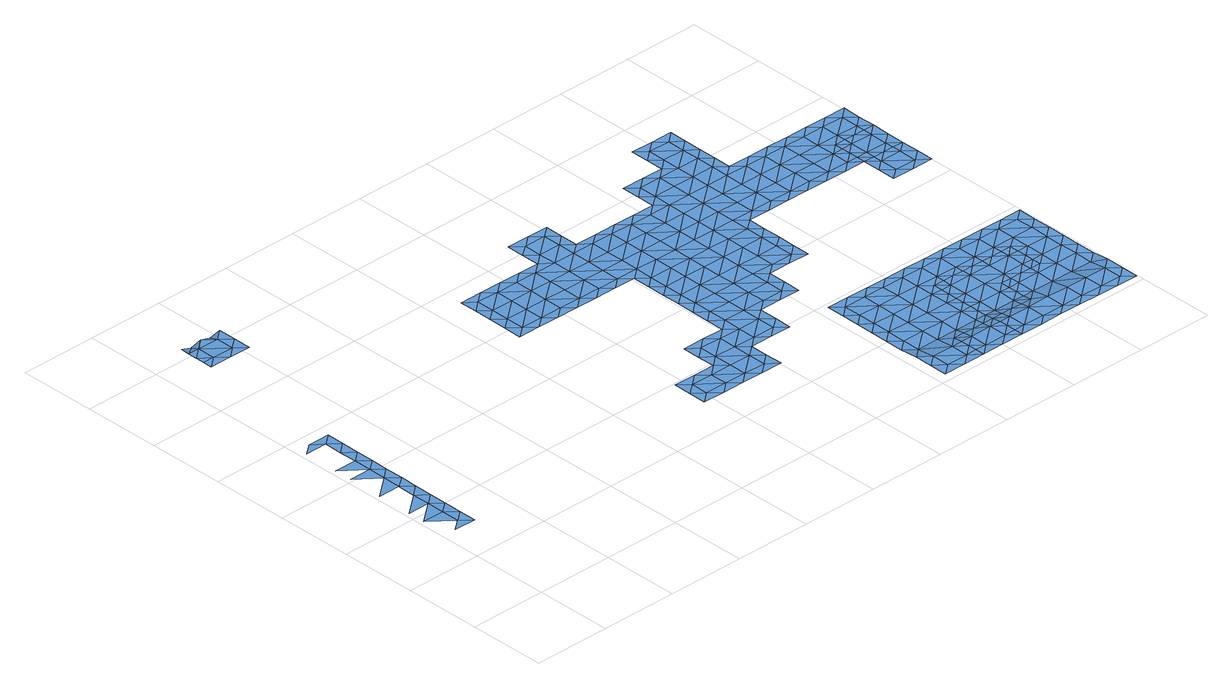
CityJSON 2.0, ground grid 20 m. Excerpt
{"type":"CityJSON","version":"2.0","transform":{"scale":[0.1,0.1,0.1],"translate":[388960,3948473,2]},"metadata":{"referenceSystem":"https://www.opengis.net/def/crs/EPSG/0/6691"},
"CityObjects":{
"waterbody1":{"type":"WaterBody","attributes":{"name":"10","class":"1140","function":"1","WaterBodyRiverFloodingRiskAttribute.description":"1","WaterBodyRiverFloodingRiskAttribute.rank":"2","WaterBodyRiverFloodingRiskAttribute.adminType":"2","WaterBodyRiverFloodingRiskAttribute.scale":"L2"},"geometry":[{"type":"MultiSurface","lod":"1","boundaries":[[[0,1,2]],[[3,4,1]],[[4,3,5]],[[1,6,3]],[[7,8,5]],[[6,1,0]],[[9,3,6]],[[5,3,9]],[[10,7,5]],[[11,12,13]],[[5,9,10]],[[10,14,7]],[[7,14,12]],[[15,13,16]],[[17,13,12]],[[17,12,14]],[[18,16,19]],[[20,13,17]],[[16,13,20]],[[19,16,21]],[[16,20,21]],[[22,23,24]],[[25,26,19]],[[19,21,25]],[[25,27,26]],[[26,27,24]],[[28,22,24]],[[24,27,28]]]}]},
"waterbody2":{"type":"WaterBody","attributes":{"name":"10","class":"1140","function":"1","WaterBodyRiverFloodingRiskAttribute.description":"1","WaterBodyRiverFloodingRiskAttribute.rank":"2","WaterBodyRiverFloodingRiskAttribute.adminType":"2","WaterBodyRiverFloodingRiskAttribute.scale":"L2"},"geometry":[{"type":"MultiSurface","lod":"1","boundaries":[[[29,30,31]],[[32,33,34]],[[35,36,37]],[[31,38,39]],[[32,40,33]],[[41,42,38]],[[33,38,36]],[[41,38,40]],[[31,36,38]],[[42,41,43]],[[44,31,30]],[[36,31,44]],[[31,39,29]],[[42,39,38]],[[40,38,33]],[[36,35,33]],[[34,33,35]],[[37,36,44]]]}]},
"waterbody3":{"type":"WaterBody","attributes":{"name":"10","class":"1140","function":"1","WaterBodyRiverFloodingRiskAttribute.description":"1","WaterBodyRiverFloodingRiskAttribute.rank":"1","WaterBodyRiverFloodingRiskAttribute.adminType":"2","WaterBodyRiverFloodingRiskAttribute.scale":"L2"},"geometry":[{"type":"MultiSurface","lod":"1","boundaries":[[[45,46,47]],[[45,48,49]],[[46,50,47]],[[48,45,47]],[[51,52,53]],[[48,54,49]],[[50,55,47]],[[53,56,51]],[[48,47,55]],[[57,52,58]],[[52,51,58]],[[58,59,57]],[[48,60,54]],[[61,57,59]],[[60,48,55]],[[50,62,55]],[[61,63,64]],[[65,51,56]],[[61,59,63]],[[58,51,66]],[[58,67,59]],[[68,54,60]],[[69,65,56]],[[62,70,55]],[[66,51,65]],[[71,64,63]],[[59,72,63]],[[60,55,70]],[[58,66,67]],[[60,73,68]],[[63,72,71]],[[62,74,70]],[[60,70,73]],[[59,67,72]],[[65,69,75]],[[66,65,76]],[[66,77,67]],[[78,68,79]],[[68,73,79]],[[74,80,70]],[[76,65,75]],[[76,77,66]],[[67,77,72]],[[69,81,75]],[[82,78,83]],[[78,79,83]],[[71,72,84]],[[73,85,79]],[[73,70,85]],[[86,84,72]],[[83,87,82]],[[88,80,74]],[[85,70,80]],[[81,89,75]],[[79,90,83]],[[72,77,86]],[[76,75,89]],[[79,85,91]],[[76,92,77]],[[86,93,84]],[[94,80,88]],[[85,80,94]],[[79,91,90]],[[87,83,90]],[[95,91,85]],[[81,96,89]],[[76,89,97]],[[77,98,86]],[[85,94,95]],[[76,97,92]],[[90,99,87]],[[95,100,91]],[[98,77,92]],[[86,98,93]],[[89,96,101]],[[102,99,90]],[[97,103,92]],[[90,91,102]],[[97,89,103]],[[102,91,100]],[[103,89,101]],[[104,93,98]],[[95,105,100]],[[92,106,98]],[[96,107,101]],[[108,109,99]],[[102,108,99]],[[110,104,98]],[[92,103,106]],[[108,111,109]],[[109,111,112]],[[98,106,110]],[[100,105,113]],[[103,101,114]],[[102,115,108]],[[101,107,114]],[[111,116,112]],[[112,116,117]],[[103,118,106]],[[102,100,115]],[[115,100,113]],[[119,104,120]],[[104,110,120]],[[108,121,111]],[[105,122,113]],[[117,123,124]],[[115,121,108]],[[107,125,114]],[[103,114,118]],[[106,126,110]],[[127,119,120]],[[117,116,123]],[[128,119,127]],[[129,126,106]],[[111,130,116]],[[123,131,124]],[[129,106,118]],[[121,130,111]],[[132,115,113]],[[133,124,131]],[[125,134,114]],[[113,122,132]],[[131,135,133]],[[133,135,125]],[[130,136,116]],[[137,121,115]],[[120,110,138]],[[128,127,139]],[[118,114,134]],[[115,132,137]],[[118,140,129]],[[110,126,138]],[[123,116,141]],[[123,142,131]],[[127,120,143]],[[125,135,134]],[[141,116,136]],[[137,144,121]],[[127,143,139]],[[120,138,143]],[[121,145,130]],[[131,146,135]],[[118,134,140]],[[129,147,126]],[[142,123,141]],[[142,146,131]],[[130,145,136]],[[138,126,148]],[[129,140,149]],[[150,144,137]],[[151,143,138]],[[148,151,138]],[[152,141,136]],[[146,153,135]],[[121,144,145]],[[129,149,147]],[[145,152,136]],[[148,126,147]],[[134,135,153]],[[139,143,154]],[[141,155,142]],[[143,151,154]],[[140,134,156]],[[140,157,149]],[[158,155,141]],[[156,134,153]],[[159,148,147]],[[158,141,152]],[[142,160,146]],[[149,161,147]],[[145,144,162]],[[155,160,142]],[[144,150,162]],[[160,153,146]],[[157,140,156]],[[161,159,147]],[[152,145,163]],[[149,157,161]],[[150,164,162]],[[145,162,163]],[[163,165,152]],[[156,153,166]],[[166,153,160]],[[158,152,167]],[[158,168,155]],[[156,169,157]],[[161,170,159]],[[167,152,165]],[[167,168,158]],[[171,162,164]],[[172,169,156]],[[163,162,171]],[[155,168,160]],[[156,166,172]],[[157,173,161]],[[163,174,165]],[[175,166,160]],[[163,171,174]],[[168,175,160]],[[174,176,165]],[[161,173,170]],[[157,169,173]],[[175,177,166]],[[167,165,176]],[[172,178,169]],[[167,179,168]],[[172,166,178]],[[173,180,170]],[[181,176,174]],[[182,179,167]],[[178,166,177]],[[169,183,173]],[[167,176,182]],[[168,184,175]],[[178,183,169]],[[168,179,184]],[[180,173,185]],[[177,175,186]],[[173,183,185]],[[182,176,187]],[[186,175,184]],[[176,181,187]],[[182,188,179]],[[178,177,189]],[[178,190,183]],[[191,187,181]],[[192,188,182]],[[189,177,186]],[[193,180,185]],[[179,188,184]],[[182,187,192]],[[183,194,185]],[[184,195,186]],[[178,189,190]],[[187,196,192]],[[196,187,191]],[[194,183,190]],[[195,184,188]],[[193,185,194]],[[197,188,192]],[[196,197,192]],[[198,199,193]],[[186,195,200]],[[189,186,201]],[[189,202,190]],[[203,195,188]],[[193,194,198]],[[201,186,200]],[[201,202,189]],[[203,188,197]],[[204,205,199]],[[190,202,194]],[[206,200,195]],[[199,198,204]],[[206,195,203]],[[194,207,198]],[[206,208,200]],[[207,194,202]],[[198,209,204]],[[205,204,210]],[[201,200,208]],[[201,211,202]],[[198,207,212]],[[213,208,206]],[[209,198,212]],[[210,204,209]],[[201,208,211]],[[211,214,202]],[[202,215,207]],[[207,216,212]],[[202,214,215]],[[217,208,213]],[[210,209,218]],[[209,212,216]],[[211,219,214]],[[207,215,216]],[[211,208,219]],[[220,217,213]],[[219,208,217]],[[221,209,216]],[[218,209,221]],[[219,222,214]],[[214,223,215]],[[224,225,218]],[[224,218,221]],[[226,227,225]],[[214,222,223]],[[228,217,220]],[[216,215,229]],[[219,217,228]],[[225,224,226]],[[229,215,223]],[[229,230,216]],[[219,231,222]],[[221,216,230]],[[221,232,224]],[[233,228,220]],[[224,232,226]],[[219,228,234]],[[222,235,223]],[[227,226,236]],[[231,219,234]],[[232,221,230]],[[229,223,237]],[[238,230,229]],[[237,238,229]],[[235,222,231]],[[233,239,228]],[[237,223,235]],[[236,226,240]],[[226,232,240]],[[241,232,230]],[[238,241,230]],[[234,228,242]],[[234,243,231]],[[244,239,233]],[[242,228,239]],[[245,237,235]],[[246,236,240]],[[247,232,241]],[[240,232,247]],[[231,248,235]],[[247,246,240]],[[234,242,243]],[[248,231,243]],[[245,235,248]],[[249,239,244]],[[242,239,249]],[[242,250,243]],[[248,251,245]],[[242,249,250]],[[250,252,243]],[[243,253,248]],[[249,244,254]],[[243,252,253]],[[251,248,253]],[[249,254,255]],[[250,256,252]],[[250,249,256]],[[257,255,254]],[[256,249,255]],[[258,251,253]],[[252,259,253]],[[252,256,259]],[[260,255,257]],[[253,261,258]],[[256,255,262]],[[261,253,259]],[[262,255,260]],[[263,259,256]],[[264,263,256]],[[256,262,264]],[[265,258,261]],[[266,259,263]],[[259,267,261]],[[268,266,263]],[[259,266,267]],[[265,261,267]],[[268,269,266]],[[270,266,269]],[[266,271,267]],[[265,267,272]],[[273,270,269]],[[267,271,272]],[[266,270,271]],[[273,274,270]],[[270,275,271]],[[275,270,274]],[[272,271,276]],[[275,276,271]]]}]},
"waterbody4":{"type":"WaterBody","attributes":{"name":"10","class":"1140","function":"1","WaterBodyRiverFloodingRiskAttribute.description":"1","WaterBodyRiverFloodingRiskAttribute.rank":"2","WaterBodyRiverFloodingRiskAttribute.adminType":"2","WaterBodyRiverFloodingRiskAttribute.scale":"L2"},"geometry":[{"type":"MultiSurface","lod":"1","boundaries":[[[277,278,279]],[[280,281,282]],[[283,284,285]],[[281,280,286]],[[287,288,279]],[[289,290,291]],[[292,282,281]],[[288,291,279]],[[283,293,284]],[[284,291,281]],[[286,284,281]],[[284,279,291]],[[288,289,291]],[[291,292,281]],[[279,284,293]],[[290,292,291]],[[294,285,284]],[[279,293,277]],[[284,286,294]],[[278,287,279]]]}]},
"waterbody5":{"type":"WaterBody","attributes":{"name":"10","class":"1140","function":"1","WaterBodyRiverFloodingRiskAttribute.description":"1","WaterBodyRiverFloodingRiskAttribute.rank":"1","WaterBodyRiverFloodingRiskAttribute.adminType":"2","WaterBodyRiverFloodingRiskAttribute.scale":"L2"},"geometry":[{"type":"MultiSurface","lod":"1","boundaries":[[[295,296,297]],[[298,282,299]],[[300,301,302]],[[303,304,305]],[[306,296,307]],[[308,309,310]],[[311,312,313]],[[314,315,304]],[[316,317,318]],[[319,320,321]],[[314,318,322]],[[323,324,325]],[[326,310,327]],[[303,314,304]],[[328,329,330]],[[331,295,332]],[[309,333,310]],[[334,326,300]],[[335,336,337]],[[338,320,339]],[[340,311,341]],[[319,321,342]],[[343,296,306]],[[344,345,346]],[[321,320,347]],[[319,306,348]],[[349,350,351]],[[339,352,353]],[[297,296,330]],[[333,354,355]],[[356,357,358]],[[359,301,357]],[[315,314,322]],[[334,308,310]],[[360,361,362]],[[293,283,363]],[[364,365,363]],[[330,366,297]],[[324,313,325]],[[367,368,369]],[[370,341,324]],[[305,338,371]],[[362,372,360]],[[316,314,303]],[[373,374,375]],[[376,377,378]],[[366,358,301]],[[374,348,306]],[[379,380,364]],[[381,367,327]],[[382,345,344]],[[343,342,383]],[[362,337,384]],[[385,336,344]],[[305,304,338]],[[343,386,387]],[[385,388,389]],[[295,297,390]],[[326,327,369]],[[344,391,385]],[[286,298,346]],[[339,320,319]],[[283,392,363]],[[361,393,362]],[[327,367,369]],[[336,394,337]],[[357,301,358]],[[336,395,394]],[[377,375,378]],[[348,374,352]],[[306,319,342]],[[352,339,348]],[[307,295,331]],[[327,310,333]],[[396,375,397]],[[396,398,373]],[[399,400,401]],[[402,403,404]],[[289,322,290]],[[405,372,384]],[[370,324,406]],[[346,345,407]],[[406,400,354]],[[408,386,383]],[[307,331,378]],[[394,384,337]],[[370,389,341]],[[306,342,343]],[[341,311,313]],[[352,374,373]],[[400,355,354]],[[294,346,285]],[[395,370,394]],[[344,336,335]],[[371,338,339]],[[401,400,409]],[[318,410,322]],[[406,324,409]],[[379,364,411]],[[399,381,355]],[[342,364,383]],[[387,412,343]],[[413,385,391]],[[398,353,352]],[[371,339,353]],[[280,282,298]],[[368,349,369]],[[348,339,319]],[[403,414,351]],[[414,300,326]],[[414,402,300]],[[298,299,391]],[[287,278,315]],[[293,363,365]],[[415,366,416]],[[389,388,340]],[[402,301,300]],[[417,402,404]],[[418,335,337]],[[338,304,320]],[[383,364,380]],[[331,376,378]],[[380,408,383]],[[332,295,390]],[[363,411,364]],[[304,315,347]],[[349,368,350]],[[315,288,287]],[[354,419,384]],[[346,407,285]],[[412,330,296]],[[418,337,393]],[[310,326,334]],[[420,300,302]],[[401,409,323]],[[421,419,333]],[[390,297,415]],[[365,364,321]],[[417,416,366]],[[358,366,330]],[[369,414,326]],[[318,317,410]],[[331,332,376]],[[370,395,389]],[[359,302,301]],[[392,411,363]],[[327,355,381]],[[307,378,374]],[[402,417,301]],[[347,315,278]],[[296,295,307]],[[313,312,325]],[[342,321,364]],[[369,349,414]],[[397,375,377]],[[400,406,409]],[[356,358,329]],[[384,372,362]],[[392,283,285]],[[306,307,374]],[[398,352,373]],[[403,402,414]],[[327,333,355]],[[405,384,419]],[[315,322,288]],[[322,289,288]],[[294,286,346]],[[298,286,280]],[[417,404,416]],[[324,341,313]],[[386,343,383]],[[394,354,384]],[[417,366,301]],[[277,365,278]],[[277,293,365]],[[322,410,290]],[[385,395,336]],[[344,346,298]],[[385,413,388]],[[344,335,382]],[[396,373,375]],[[330,412,328]],[[389,340,341]],[[395,385,389]],[[337,362,393]],[[320,304,347]],[[349,351,414]],[[399,355,400]],[[354,333,419]],[[370,406,394]],[[324,323,409]],[[329,358,330]],[[413,391,299]],[[394,406,354]],[[318,314,316]],[[420,334,300]],[[309,421,333]],[[344,298,391]],[[347,278,365]],[[378,375,374]],[[347,365,321]],[[343,412,296]],[[415,297,366]],[[422,361,360]]]}]},
"waterbody6":{"type":"WaterBody","attributes":{"name":"10","class":"1140","function":"1","WaterBodyRiverFloodingRiskAttribute.description":"1","WaterBodyRiverFloodingRiskAttribute.rank":"2","WaterBodyRiverFloodingRiskAttribute.adminType":"2","WaterBodyRiverFloodingRiskAttribute.scale":"L2"},"geometry":[{"type":"MultiSurface","lod":"1","boundaries":[[[423,424,422]],[[425,423,426]],[[425,427,423]],[[423,422,426]],[[428,429,309]],[[359,357,430]],[[405,421,429]],[[431,411,432]],[[361,422,424]],[[412,387,433]],[[302,359,430]],[[420,428,334]],[[408,380,427]],[[423,431,424]],[[360,372,426]],[[405,429,372]],[[405,419,421]],[[426,422,360]],[[420,302,428]],[[372,429,426]],[[392,432,411]],[[382,335,434]],[[421,309,429]],[[425,329,433]],[[407,345,432]],[[428,302,430]],[[356,329,425]],[[392,407,432]],[[427,431,423]],[[431,432,424]],[[379,411,431]],[[285,407,392]],[[387,386,433]],[[335,418,434]],[[433,427,425]],[[432,434,424]],[[433,329,328]],[[431,427,380]],[[428,309,308]],[[428,426,429]],[[425,357,356]],[[328,412,433]],[[380,379,431]],[[430,425,426]],[[426,428,430]],[[427,386,408]],[[393,361,424]],[[308,334,428]],[[418,393,434]],[[382,434,345]],[[434,393,424]],[[386,427,433]],[[345,434,432]],[[430,357,425]]]}]},
"waterbody7":{"type":"WaterBody","attributes":{"name":"10","class":"1140","function":"1","WaterBodyRiverFloodingRiskAttribute.description":"1","WaterBodyRiverFloodingRiskAttribute.rank":"1","WaterBodyRiverFloodingRiskAttribute.adminType":"2","WaterBodyRiverFloodingRiskAttribute.scale":"L2"},"geometry":[{"type":"MultiSurface","lod":"1","boundaries":[[[435,436,437]],[[438,437,439]],[[440,441,442]],[[436,443,444]],[[437,436,444]],[[438,439,445]],[[444,446,442]],[[439,442,441]],[[439,441,445]],[[435,437,447]],[[443,257,444]],[[446,440,442]],[[438,447,437]],[[257,446,444]],[[439,437,444]],[[442,439,444]]]}]},
"waterbody8":{"type":"WaterBody","attributes":{"name":"10","class":"1140","function":"1","WaterBodyRiverFloodingRiskAttribute.description":"1","WaterBodyRiverFloodingRiskAttribute.rank":"2","WaterBodyRiverFloodingRiskAttribute.adminType":"2","WaterBodyRiverFloodingRiskAttribute.scale":"L2"},"geometry":[{"type":"MultiSurface","lod":"1","boundaries":[[[448,274,449]],[[262,450,451]],[[268,263,451]],[[273,269,449]],[[452,447,448]],[[449,452,448]],[[260,443,450]],[[451,450,449]],[[443,436,450]],[[452,450,436]],[[264,262,451]],[[449,450,452]],[[443,260,257]],[[435,447,452]],[[262,260,450]],[[449,269,451]],[[435,452,436]],[[269,268,451]],[[449,274,273]],[[451,263,264]]]}]}
},
"vertices":[
[89,299,7],[61,323,7],[32,300,7],[61,369,7],[5,370,7],[62,415,7],[89,346,7],[62,461,7],[5,416,7],[90,392,7],[90,438,7],[6,508,7],[63,508,7],[64,554,7],[91,484,7],[8,601,7],[64,600,7],[92,530,7],[8,647,7],[65,646,7],[92,577,7],[93,623,7],[38,762,7],[9,739,7],[66,739,7],[93,669,7],[65,692,7],[94,715,7],[94,761,7],
[99,1154,8],[99,1131,8],[128,1154,8],[185,1223,0],[185,1199,8],[213,1222,8],[213,1176,8],[184,1153,8],[212,1130,8],[128,1200,8],[100,1177,8],[157,1223,8],[128,1223,0],[100,1201,8],[100,1224,8],[156,1130,8],
[768,337,10],[767,291,10],[796,314,10],[797,360,10],[769,383,10],[824,290,10],[689,777,10],[661,801,10],[660,754,10],[825,383,10],[853,313,10],[717,754,10],[661,847,10],[689,823,10],[690,870,10],[853,359,10],[662,893,10],[881,289,10],[690,916,10],[662,939,10],[745,776,10],[746,823,10],[746,869,10],[882,382,10],[773,753,10],[909,312,10],[719,939,10],[747,915,10],[910,358,10],[937,289,10],[802,776,10],[802,822,10],[803,868,10],[882,428,10],[910,405,10],[966,311,10],[830,752,10],[883,474,10],[911,451,10],[776,938,10],[966,358,10],[804,914,10],[939,474,10],[994,288,10],[858,775,10],[967,450,10],[967,404,10],[859,867,10],[832,937,10],[994,334,10],[995,380,10],[886,752,10],[859,821,10],[860,914,10],[996,473,10],[1023,403,10],[915,774,10],[1024,449,10],[915,821,10],[889,936,10],[1051,380,10],[916,867,10],[943,751,10],[1025,496,10],[997,519,10],[917,913,10],[1025,542,10],[997,565,10],[1080,402,10],[971,774,10],[1081,449,10],[1026,588,10],[998,612,10],[972,820,10],[889,983,10],[917,959,10],[1081,495,10],[1108,379,10],[1026,634,10],[998,658,10],[999,750,10],[973,912,10],[918,1005,10],[890,1029,10],[973,866,10],[1082,541,10],[1027,680,10],[1109,425,10],[999,704,10],[1028,773,10],[1027,727,10],[1082,587,10],[1109,471,10],[974,958,10],[946,1028,10],[1029,819,10],[1083,634,10],[1083,680,10],[974,1005,10],[1138,494,10],[1138,540,10],[1084,726,10],[1030,912,10],[1002,935,10],[1029,865,10],[1166,471,10],[1002,981,10],[1139,587,10],[1085,772,10],[1003,1027,10],[1140,679,10],[1085,818,10],[1086,865,10],[1139,633,10],[1058,934,10],[1141,725,10],[1086,911,10],[1194,494,10],[1195,540,10],[1222,470,10],[1195,586,10],[1141,771,10],[1196,632,10],[1197,678,10],[1142,864,10],[1115,934,10],[1223,516,10],[1142,818,10],[1143,910,10],[1223,562,10],[1197,725,10],[1252,585,10],[1198,771,10],[1198,817,10],[1253,678,10],[1171,933,10],[1280,562,10],[1253,631,10],[1199,863,10],[1254,724,10],[1199,909,10],[1254,770,10],[1309,585,10],[1310,677,10],[1255,816,10],[1255,863,10],[1337,561,10],[1309,631,10],[1228,932,10],[1256,909,10],[1310,723,10],[1337,607,10],[1338,653,10],[1257,955,10],[1229,978,10],[1311,769,10],[1311,816,10],[1312,862,10],[1338,700,10],[1257,1001,10],[1229,1025,10],[1339,746,10],[1313,908,10],[1367,769,10],[1314,1000,10],[1286,1024,10],[1368,815,10],[1313,954,10],[1395,745,10],[1369,861,10],[1369,907,10],[1370,954,10],[1424,768,10],[1342,1023,10],[1425,814,10],[1452,745,10],[1370,1000,10],[1425,860,10],[1426,907,10],[1371,1046,10],[1343,1069,10],[1371,1092,10],[1343,1116,10],[1481,767,10],[1426,953,10],[1427,999,10],[1482,860,10],[1427,1045,10],[1509,744,10],[1481,813,10],[1482,906,10],[1400,1115,10],[1454,929,10],[1455,976,10],[1537,767,10],[1428,1091,10],[1455,1022,10],[1538,813,10],[1538,859,10],[1565,743,10],[1511,929,10],[1457,1114,10],[1456,1068,10],[1539,905,10],[1594,766,10],[1594,812,10],[1567,928,10],[1595,858,10],[1595,905,10],[1622,742,10],[1650,765,10],[1651,811,10],[1678,742,10],[1624,927,10],[1651,858,10],[1679,765,10],[1652,904,10],[1679,788,10],[1679,834,10],[1679,811,10],[1681,927,10],[1708,857,10],[1709,903,10],[1708,834,10],[1736,833,10],[1765,856,10],[1765,902,10],[1737,926,10],[1764,833,10],[1793,833,10],[1793,879,10],[1794,925,10],
[1359,99,12],[1331,99,12],[1359,75,15],[1443,28,16],[1415,29,15],[1443,5,16],[1416,98,12],[1415,75,15],[1444,97,13],[1443,51,16],[1330,76,15],[1330,53,15],[1330,30,15],[1330,6,15],[1358,29,15],[1386,6,15],[1387,98,12],[1444,74,16],
[1419,352,10],[1418,306,10],[1475,351,10],[1471,28,16],[1499,4,16],[1644,303,10],[1588,304,10],[1616,280,10],[1218,100,14],[1246,123,10],[1218,147,10],[1361,260,10],[1362,307,10],[1672,256,10],[1672,233,10],[1700,256,10],[1726,2,16],[1782,1,16],[1754,24,16],[1246,77,14],[1302,76,14],[1217,54,14],[1216,8,14],[1245,31,14],[1304,215,10],[1303,169,10],[1360,168,10],[1302,30,14],[1783,93,16],[1755,71,16],[1783,47,16],[1701,302,10],[1757,255,10],[1474,282,10],[1503,282,10],[1475,305,10],[1362,353,10],[1391,375,10],[1700,210,10],[1672,280,10],[1557,96,13],[1585,73,17],[1586,119,10],[1247,169,10],[1247,216,10],[1669,2,17],[1698,25,16],[1360,214,10],[1418,260,10],[1528,73,16],[1500,97,13],[1472,74,16],[1303,122,10],[1305,261,10],[1758,348,10],[1787,371,10],[1730,371,10],[1248,262,10],[1219,239,10],[1699,164,10],[1756,209,10],[1531,281,10],[1559,281,10],[1531,304,10],[1588,281,10],[1586,188,10],[1558,165,10],[1586,165,10],[1416,121,10],[1416,167,10],[1359,122,10],[1532,351,10],[1786,278,10],[1786,324,10],[1758,302,10],[1698,71,16],[1219,193,10],[1615,188,10],[1249,308,10],[1305,307,10],[1249,354,10],[1334,376,10],[1278,377,10],[1306,353,10],[1445,167,10],[1445,190,10],[1785,232,10],[1529,96,13],[1417,213,10],[1643,164,10],[1584,26,17],[1446,236,10],[1446,259,10],[1612,3,17],[1641,26,17],[1447,375,10],[1528,27,16],[1444,121,10],[1558,142,10],[1642,118,10],[1642,72,17],[1221,331,10],[1221,378,10],[1220,285,10],[1784,186,10],[1756,163,10],[1784,139,10],[1645,349,10],[1674,372,10],[1617,373,10],[1643,187,10],[1699,117,10],[1472,97,13],[1445,213,10],[1755,117,10],[1273,7,14],[1444,144,10],[1446,282,10],[1556,4,17],[1702,349,10],[1504,374,10],[1560,373,10],[1588,350,10],[1557,119,10],[1671,187,10],[1644,280,10],[1672,210,10],[1558,189,10],
[1530,212,10],[1530,166,10],[1531,258,10],[1587,211,10],[1474,213,10],[1644,257,10],[1643,211,10],[1587,257,10],[1473,166,10],[1472,120,10],[1474,259,10],[1529,120,10],
[1763,741,10],[1735,741,10],[1763,718,10],[1791,694,10],[1762,671,10],[1677,649,10],[1734,649,10],[1706,672,10],[1707,741,10],[1706,718,10],[1790,648,10],[1678,695,10],[1791,740,10],
[1792,786,10],[1764,810,10],[1707,764,10],[1707,811,10],[1763,764,10]
]}
